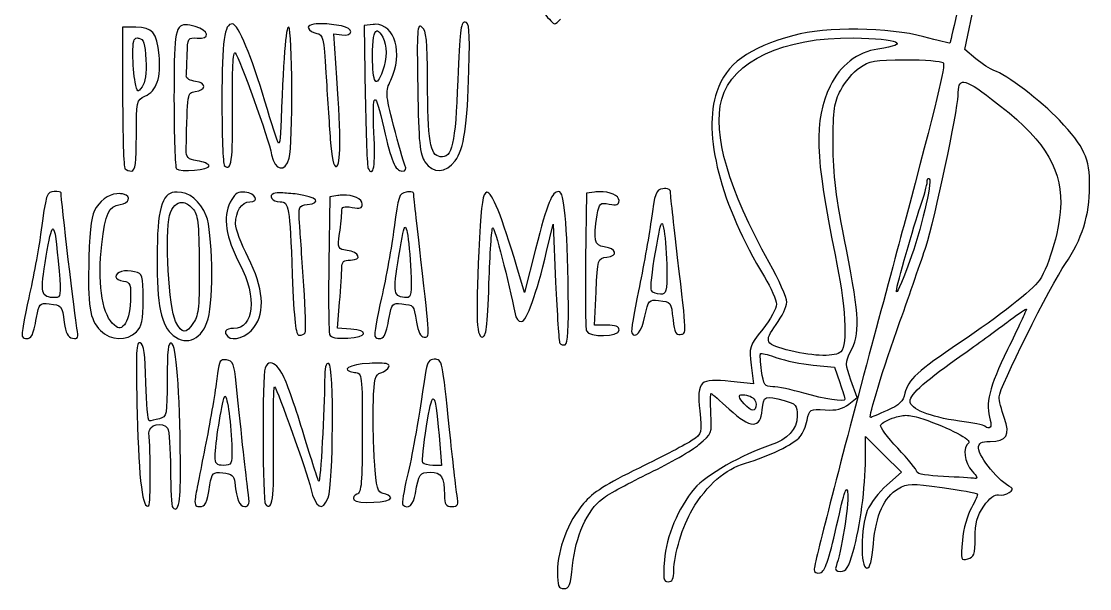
# Model space of a CAD drawing. Extents: x -354 to -51, y 1 to 137.
# Drawn here: x -221.5 to -139, y 1.4 to 45.2 of the extents above; entities that cross this region are included whole.
import ezdxf

# ---------------------------------------------------------------- set-up
doc = ezdxf.new("R2010")
doc.units = 0
doc.layers.add('Layer_1', color=7, linetype='CONTINUOUS')

msp = doc.modelspace()

# ---------------------------------------------------------------- linework, layer by layer
at = {"layer": 'Layer_1', "color": 7}
for points in [[(-147.740576, 42.335784), (-148.599923, 43.057878), (-147.816646, 46.894336)], [(-213.689077, 44.77767), (-213.689077, 39.397809)], [(-212.662714, 44.77767), (-213.689077, 44.77767), (-213.689077, 44.77767)], [(-208.825702, 44.974452), (-208.825702, 44.974452)], [(-205.198156, 45.042253), (-205.198156, 45.042253)], [(-198.244023, 45.044457), (-198.244023, 45.044457)], [(-194.324331, 44.992091), (-195.035952, 44.909961), (-194.938938, 39.486003)], [(-194.174401, 45.002014), (-194.174401, 45.002014)], [(-187.230743, 45.174545), (-187.230743, 45.174545)], [(-212.564046, 43.948642), (-212.564046, 43.948642)], [(-197.130018, 40.878372), (-197.356566, 44.255118), (-196.75464, 44.185664)], [(-194.049825, 44.49269), (-194.049825, 44.49269)], [(-157.230298, 43.9525), (-157.230298, 43.9525)], [(-148.667721, 40.539375), (-148.667721, 40.539375)], [(-151.412773, 33.09356), (-151.412773, 33.09356)], [(-171.715134, 32.303668), (-171.715134, 32.303668)], [(-218.975229, 32.07767), (-218.975229, 32.07767)], [(-213.901844, 31.916716), (-213.901844, 31.916716)], [(-209.482752, 32.039635), (-209.482752, 32.039635)], [(-204.428107, 32.041289), (-204.428107, 32.041289)], [(-201.443827, 31.970733), (-201.443827, 31.970733)], [(-197.059463, 31.768989), (-197.681785, 31.680795), (-197.753441, 26.529136)], [(-196.701723, 31.798755), (-196.701723, 31.798755)], [(-191.55723, 32.049558), (-191.55723, 32.049558)], [(-179.979506, 32.07767), (-179.979506, 32.07767)], [(-177.215713, 32.033573), (-177.838035, 31.945378), (-177.909691, 26.793719)], [(-176.857973, 32.063339), (-176.857973, 32.063339)], [(-209.085327, 31.239269), (-209.085327, 31.239269)], [(-219.092089, 29.184892), (-219.092089, 29.184892)], [(-191.841659, 29.316631), (-191.841659, 29.316631)], [(-180.922634, 27.447461), (-180.425437, 29.564128), (-180.227551, 25.066211)], [(-172.016649, 29.617595), (-172.016649, 29.617595)], [(-181.780877, 27.636528), (-182.645183, 24.285689), (-183.226716, 26.263452)], [(-176.27589, 21.75892), (-177.227286, 21.75892), (-177.106021, 24.338606)], [(-196.065069, 21.446381), (-197.09474, 21.530715), (-196.924964, 23.53659)], [(-143.869943, 22.987027), (-143.869943, 22.987577), (-143.869943, 22.987577)], [(-212.392618, 20.390252), (-212.392618, 20.390252)], [(-205.838668, 19.077809), (-205.838668, 19.077809)], [(-189.604825, 19.113086), (-189.604825, 19.113086)], [(-164.343732, 19.566186), (-164.343732, 19.566186)], [(-202.256319, 18.834722), (-202.256319, 18.834722)], [(-193.854697, 18.816533), (-193.854697, 18.816533)], [(-165.118189, 18.650064), (-164.938493, 17.211394), (-166.693562, 17.399357)], [(-160.321515, 18.664949), (-158.679995, 18.509506), (-158.270993, 17.308958)], [(-157.571502, 15.642634), (-156.935952, 16.159673), (-157.407791, 17.499128)], [(-205.780239, 16.250625), (-205.780239, 16.250625)], [(-189.680895, 16.049432), (-189.680895, 16.049432)], [(-165.796736, 16.373547), (-165.796736, 16.373547)], [(-153.031692, 14.778881), (-153.031692, 14.778881)], [(-189.238819, 13.22612), (-189.055265, 10.910995), (-189.714519, 10.910995)], [(-156.282209, 11.436859), (-156.274493, 13.153335), (-154.88598, 11.765394), (-153.497469, 10.376861), (-154.620296, 9.386882)]]:
    msp.add_lwpolyline(points, dxfattribs=at)
for points in [[(-146.410494, 58.766409), (-146.505134, 58.174479), (-149.706265, 43.590259), (-149.750859, 43.547909)], [(-182.881103, 47.942747), (-181.583917, 46.347435), (-180.438656, 45.042253), (-180.336692, 45.042253)], [(-210.868508, 42.613048), (-211.044068, 44.380171), (-211.373514, 44.77767), (-212.662714, 44.77767)], [(-208.825702, 44.974452), (-209.685063, 44.981762), (-209.720327, 43.972292), (-209.720327, 39.232994)], [(-208.08928, 44.840507), (-208.385074, 44.917155), (-208.62739, 44.972767), (-208.825702, 44.974452)], [(-207.934388, 43.927695), (-206.87269, 43.816565), (-206.998429, 44.557841), (-208.08928, 44.840507)], [(-205.198156, 45.042253), (-205.843793, 45.042253), (-206.01616, 43.802239), (-206.01616, 39.150314)], [(-202.69233, 39.052197), (-203.690838, 42.445518), (-204.777032, 45.042253), (-205.198156, 45.042253)], [(-200.856785, 44.77767), (-201.085786, 44.89217), (-201.279625, 42.368883), (-201.48572, 36.597634)], [(-200.8193, 34.646332), (-200.526368, 35.813462), (-200.55899, 44.628769), (-200.856785, 44.77767)], [(-198.244023, 45.044457), (-198.948949, 45.058004), (-199.412084, 44.940933), (-199.336533, 44.711523)], [(-199.336533, 44.711523), (-199.276626, 44.529619), (-198.985742, 44.344716), (-198.689956, 44.300869)], [(-196.778341, 44.874684), (-197.311027, 44.98122), (-197.821067, 45.036321), (-198.244023, 45.044457)], [(-196.75464, 44.185664), (-195.817476, 44.077643), (-195.838414, 44.686701), (-196.778341, 44.874684)], [(-194.174401, 45.002014), (-194.223473, 45.001167), (-194.273511, 44.997961), (-194.324331, 44.992091)], [(-192.965586, 40.690959), (-191.983405, 42.750614), (-192.653113, 45.032158), (-194.174401, 45.002014)], [(-190.55457, 44.791451), (-190.927347, 45.100826), (-190.959827, 44.641108), (-190.885298, 40.114388)], [(-190.125725, 40.710252), (-190.138171, 43.763341), (-190.216928, 44.511232), (-190.55457, 44.791451)], [(-187.230743, 45.174545), (-187.561488, 45.174545), (-187.654977, 44.425084), (-187.792431, 40.676628)], [(-186.927575, 41.470378), (-186.847488, 44.628335), (-186.892393, 45.174545), (-187.230743, 45.174545)], [(-180.336692, 45.042253), (-180.234725, 45.042253), (-180.017934, 45.20347), (-179.85438, 45.400543)], [(-151.776577, 44.046206), (-154.43688, 44.766243), (-159.382768, 44.817697), (-161.805386, 44.150386)], [(-212.895327, 42.713369), (-212.895327, 43.679467), (-212.83952, 43.94676), (-212.564046, 43.948642)], [(-212.564046, 43.948642), (-212.524693, 43.94891), (-212.481115, 43.943624), (-212.432305, 43.934311)], [(-212.432305, 43.934311), (-212.063536, 43.86406), (-211.953498, 43.523567), (-211.892114, 42.26082)], [(-208.70168, 42.670923), (-208.663328, 43.959008), (-208.637513, 44.001291), (-207.934388, 43.927695)], [(-198.689956, 44.300869), (-198.198382, 44.227991), (-198.136916, 43.966526), (-197.977785, 41.258158)], [(-194.374493, 42.528711), (-194.374493, 43.799843), (-194.266995, 44.452505), (-194.049825, 44.49269)], [(-194.049825, 44.49269), (-194.03535, 44.495371), (-194.020635, 44.495456), (-194.005177, 44.49269)], [(-194.005177, 44.49269), (-193.892774, 44.472596), (-193.754098, 44.308439), (-193.589563, 44.001008)], [(-193.589563, 44.001008), (-193.236091, 43.34051), (-193.242393, 42.42215), (-193.606649, 41.377222)], [(-161.805386, 44.150386), (-165.358352, 43.171718), (-167.040196, 41.944413), (-167.771741, 39.797438)], [(-167.388647, 39.215355), (-166.59558, 42.160567), (-162.58509, 44.030585), (-157.230298, 43.9525)], [(-157.230298, 43.9525), (-153.678856, 43.900712), (-152.697601, 43.45832), (-155.319236, 43.090952)], [(-149.750859, 43.547909), (-149.773352, 43.526545), (-150.68517, 43.75081), (-151.776577, 44.046206)], [(-205.202014, 38.572089), (-205.235344, 41.465417), (-205.162528, 42.963946), (-204.997513, 42.793295)], [(-155.319236, 43.090952), (-156.906392, 42.868544), (-158.241478, 41.832545), (-159.010725, 40.226836)], [(-212.721692, 40.537721), (-212.816968, 41.014104), (-212.895327, 41.993288), (-212.895327, 42.713369)], [(-211.892114, 42.26082), (-211.841444, 41.218475), (-211.940315, 40.503208), (-212.181502, 40.173369)], [(-211.96377, 39.440252), (-211.067723, 39.84852), (-210.699714, 40.914048), (-210.868508, 42.613048)], [(-208.767827, 41.007356), (-208.753264, 41.189259), (-208.723524, 41.937812), (-208.70168, 42.670923)], [(-204.997513, 42.793295), (-204.654833, 42.438908), (-202.40737, 36.174142), (-202.173637, 34.921939)], [(-193.606649, 41.377222), (-194.087332, 39.99833), (-194.374493, 40.429198), (-194.374493, 42.528711)], [(-156.743025, 41.646214), (-155.972197, 42.196008), (-155.58231, 42.264128), (-153.187688, 42.264128)], [(-153.187688, 42.264128), (-151.708225, 42.264128), (-150.398807, 42.165729), (-150.278372, 42.045296)], [(-146.352618, 41.443369), (-146.64366, 41.537141), (-147.268108, 41.938706), (-147.740576, 42.335784)], [(-187.987009, 34.45892), (-187.307341, 35.382678), (-187.036538, 37.173847), (-186.927575, 41.470378)], [(-158.196029, 39.926425), (-157.87322, 40.532627), (-157.219261, 41.30654), (-156.743025, 41.646214)], [(-150.278372, 42.045296), (-150.074675, 41.841596), (-150.749728, 39.046964), (-153.325491, 29.431836)], [(-141.292461, 37.584311), (-142.686289, 39.060762), (-145.413846, 41.140898), (-146.352618, 41.443369)], [(-212.181502, 40.173369), (-212.526008, 39.702225), (-212.559019, 39.724351), (-212.721692, 40.537721)], [(-208.050694, 40.591188), (-208.459505, 40.638068), (-208.782389, 40.825455), (-208.767827, 41.007356)], [(-208.087076, 39.797991), (-207.220335, 39.925528), (-207.194319, 40.492986), (-208.050694, 40.591188)], [(-197.977785, 41.258158), (-197.882039, 39.628523), (-197.729797, 37.308503), (-197.639342, 36.102644)], [(-197.181281, 34.009678), (-196.830761, 34.127997), (-196.815301, 36.185891), (-197.130018, 40.878372)], [(-192.746754, 37.176409), (-193.381692, 39.656666), (-193.390799, 39.799281), (-192.965586, 40.690959)], [(-189.145664, 34.771458), (-189.932158, 34.883836), (-190.106252, 35.938667), (-190.125725, 40.710252)], [(-187.792431, 40.676628), (-187.974794, 35.703365), (-188.218691, 34.639009), (-189.145664, 34.771458)], [(-149.128536, 39.486003), (-149.121932, 40.217901), (-149.033651, 40.575454), (-148.667721, 40.539375)], [(-148.667721, 40.539375), (-148.301792, 40.503296), (-147.657995, 40.073618), (-146.539481, 39.23079)], [(-208.777747, 35.318814), (-208.675899, 39.800023), (-208.689493, 39.709348), (-208.087076, 39.797991)], [(-194.265352, 36.641731), (-194.422607, 39.912746), (-194.179794, 40.018105), (-193.503573, 36.972461)], [(-190.885298, 40.114388), (-190.814314, 35.802975), (-190.734975, 34.991848), (-190.323061, 34.36411)], [(-167.771741, 39.797438), (-168.884891, 36.530524), (-167.477285, 31.055958), (-164.090175, 25.480175)], [(-159.010725, 40.226836), (-160.276128, 37.585468), (-160.194204, 34.799435), (-158.626528, 27.182878)], [(-158.777562, 35.781836), (-158.782106, 38.42288), (-158.705479, 38.969723), (-158.196029, 39.926425)], [(-213.689077, 39.397809), (-213.689077, 36.438884), (-213.609702, 33.938573), (-213.512688, 33.841559)], [(-212.630743, 36.400851), (-212.630743, 39.067942), (-212.613838, 39.144068), (-211.96377, 39.440252)], [(-209.720327, 39.232994), (-209.720327, 36.364648), (-209.63498, 33.933154), (-209.531258, 33.829432)], [(-206.01616, 39.150314), (-206.01616, 36.472863), (-205.934302, 34.200675), (-205.834257, 34.10063)], [(-201.649982, 35.825381), (-201.722442, 35.897847), (-202.191403, 37.349849), (-202.69233, 39.052197)], [(-194.938938, 39.486003), (-194.885815, 36.502827), (-194.789673, 33.972747), (-194.725064, 33.863606)], [(-163.719758, 26.587014), (-166.873332, 32.263437), (-168.112347, 36.527739), (-167.388647, 39.215355)], [(-151.603493, 27.844336), (-150.929487, 29.914967), (-149.138894, 38.337796), (-149.128536, 39.486003)], [(-146.539481, 39.23079), (-142.622693, 36.279403), (-141.193243, 34.126329), (-141.193243, 31.17974)], [(-205.834257, 34.10063), (-205.280144, 33.546518), (-205.154375, 34.436263), (-205.202014, 38.572089)], [(-191.878591, 34.128189), (-191.992208, 34.382852), (-192.382752, 35.754509), (-192.746754, 37.176409)], [(-138.958063, 32.474545), (-138.958052, 34.676618), (-139.343449, 35.519762), (-141.292461, 37.584311)], [(-212.983521, 33.66517), (-212.712286, 33.66517), (-212.630743, 34.297528), (-212.630743, 36.400851)], [(-201.48572, 36.597634), (-201.503472, 36.10044), (-201.577521, 35.752923), (-201.649982, 35.825381)], [(-194.725064, 33.863606), (-194.287354, 33.124167), (-194.139295, 34.019635), (-194.265352, 36.641731)], [(-193.503573, 36.972461), (-192.942746, 34.446558), (-192.611925, 33.66517), (-192.103485, 33.66517)], [(-197.639342, 36.102644), (-197.532213, 34.674526), (-197.372498, 33.945129), (-197.181281, 34.009678)], [(-157.760568, 27.606762), (-158.572513, 31.723811), (-158.773357, 33.340964), (-158.777562, 35.781836)], [(-207.923915, 34.45892), (-208.670322, 34.572379), (-208.791943, 34.694795), (-208.777747, 35.318814)], [(-202.173637, 34.921939), (-201.944574, 33.694764), (-201.101198, 33.523156), (-200.8193, 34.646332)], [(-209.531258, 33.829432), (-209.247018, 33.545191), (-206.933741, 33.757592), (-206.997873, 34.062045)], [(-206.997873, 34.062045), (-207.028525, 34.207564), (-207.445246, 34.38616), (-207.923915, 34.45892)], [(-192.103485, 33.66517), (-191.790007, 33.66517), (-191.728592, 33.791989), (-191.878591, 34.128189)], [(-190.323061, 34.36411), (-189.726161, 33.454463), (-188.695276, 33.496285), (-187.987009, 34.45892)], [(-213.512688, 33.841559), (-213.415674, 33.744545), (-213.177549, 33.66517), (-212.983521, 33.66517)], [(-151.349936, 33.06214), (-151.10318, 32.815385), (-152.008388, 29.031767), (-152.881762, 26.660327)], [(-151.511993, 32.824015), (-151.511993, 32.988968), (-151.470879, 33.090743), (-151.412773, 33.09356)], [(-151.412773, 33.09356), (-151.393412, 33.094406), (-151.372214, 33.084416), (-151.349936, 33.06214)], [(-171.942785, 32.294298), (-172.471176, 32.218259), (-172.562766, 31.970276), (-172.852292, 29.828711)], [(-171.715134, 32.303668), (-171.785362, 32.30855), (-171.862002, 32.305925), (-171.942785, 32.294298)], [(-171.355743, 32.083732), (-171.355743, 32.20555), (-171.504452, 32.288995), (-171.715134, 32.303668)], [(-152.057145, 30.861687), (-151.757284, 31.72102), (-151.511993, 32.604071), (-151.511993, 32.824015)], [(-140.827235, 26.5126), (-139.555477, 28.361404), (-138.958072, 30.266585), (-138.958063, 32.474545)], [(-218.975229, 32.07767), (-219.559127, 32.07767), (-219.603918, 31.93786), (-220.029704, 28.770378)], [(-218.451577, 31.988372), (-218.451577, 32.03747), (-218.686961, 32.07767), (-218.975229, 32.07767)], [(-217.225121, 21.51473), (-217.356913, 22.173679), (-218.451577, 31.521667), (-218.451577, 31.988372)], [(-213.901844, 31.916716), (-214.56203, 31.956653), (-215.259322, 31.556061), (-215.724161, 30.846806)], [(-213.621826, 31.872065), (-213.713839, 31.896139), (-213.807534, 31.911009), (-213.901844, 31.916716)], [(-213.888616, 31.069496), (-213.17204, 31.175335), (-212.995008, 31.708148), (-213.621826, 31.872065)], [(-209.669064, 32.027508), (-210.689509, 31.909685), (-211.009888, 30.716439), (-211.027809, 26.969007)], [(-209.482752, 32.039635), (-209.544717, 32.038788), (-209.606602, 32.034733), (-209.669064, 32.027508)], [(-207.228832, 30.20464), (-207.690065, 31.357374), (-208.553259, 32.052323), (-209.482752, 32.039635)], [(-204.428107, 32.041289), (-204.846671, 32.04603), (-205.060629, 31.851644), (-205.369033, 31.255257)], [(-204.235183, 32.027508), (-204.304189, 32.03572), (-204.368313, 32.040611), (-204.428107, 32.041289)], [(-203.868074, 31.28392), (-203.084766, 31.28392), (-203.403017, 31.928592), (-204.235183, 32.027508)], [(-201.997798, 31.937659), (-202.479743, 31.770211), (-202.124733, 31.28392), (-201.520448, 31.28392)], [(-201.748099, 31.969632), (-201.863534, 31.964778), (-201.950018, 31.954251), (-201.997798, 31.937659)], [(-201.443827, 31.970733), (-201.558737, 31.973375), (-201.661522, 31.973265), (-201.748099, 31.969632)], [(-200.195327, 31.869311), (-200.64553, 31.927705), (-201.099101, 31.962811), (-201.443827, 31.970733)], [(-199.42197, 31.072253), (-198.234605, 31.210344), (-198.683967, 31.673276), (-200.195327, 31.869311)], [(-196.701723, 31.798755), (-196.819252, 31.795425), (-196.93912, 31.786027), (-197.059463, 31.768989)], [(-195.168243, 31.113593), (-195.168243, 31.524732), (-195.879026, 31.822036), (-196.701723, 31.798755)], [(-191.784331, 32.029715), (-192.316168, 31.952857), (-192.400414, 31.704699), (-192.708719, 29.299545)], [(-191.55723, 32.049558), (-191.627165, 32.048147), (-191.703887, 32.041342), (-191.784331, 32.029715)], [(-191.199493, 31.945928), (-191.199493, 32.015431), (-191.347434, 32.054197), (-191.55723, 32.049558)], [(-190.635599, 26.833958), (-190.945482, 29.552664), (-191.199493, 31.853241), (-191.199493, 31.945928)], [(-185.552842, 32.024753), (-185.842529, 31.963522), (-185.970841, 31.156869), (-186.111224, 28.505795)], [(-183.226716, 26.263452), (-184.366304, 30.138871), (-185.160869, 32.107602), (-185.552842, 32.024753)], [(-179.979506, 32.07767), (-180.518209, 32.07767), (-180.8397, 31.28515), (-181.780877, 27.636528)], [(-179.245285, 24.157809), (-179.330689, 29.697831), (-179.551612, 32.07767), (-179.979506, 32.07767)], [(-176.857973, 32.063339), (-176.975502, 32.060008), (-177.09537, 32.05061), (-177.215713, 32.033573)], [(-175.324493, 31.378176), (-175.324493, 31.789315), (-176.035276, 32.086619), (-176.857973, 32.063339)], [(-176.08572, 31.105327), (-175.499911, 30.988165), (-175.324493, 31.051199), (-175.324493, 31.378176)], [(-170.795707, 26.971762), (-171.10353, 29.620733), (-171.355743, 31.921305), (-171.355743, 32.083732)], [(-215.724161, 30.846806), (-216.100203, 30.273042), (-216.222817, 29.447297), (-216.296875, 26.98885)], [(-215.305239, 27.98159), (-215.004983, 30.436246), (-214.774441, 30.938655), (-213.888616, 31.069496)], [(-210.066489, 30.225586), (-209.884131, 30.914389), (-209.512913, 31.265694), (-209.085327, 31.239269)], [(-209.085327, 31.239269), (-208.828773, 31.223411), (-208.551924, 31.071412), (-208.283308, 30.774596)], [(-208.283308, 30.774596), (-207.868356, 30.316081), (-207.796779, 29.71762), (-207.768472, 26.455273)], [(-205.369033, 31.255257), (-205.965936, 30.100977), (-205.727201, 28.546985), (-204.631507, 26.453619)], [(-204.957827, 29.574601), (-204.957827, 30.558363), (-204.495335, 31.28392), (-203.868074, 31.28392)], [(-201.520448, 31.28392), (-200.834955, 31.28392), (-200.784406, 30.982374), (-200.577868, 25.661523)], [(-200.011219, 29.617045), (-200.099749, 30.92703), (-200.071434, 30.996719), (-199.42197, 31.072253)], [(-196.755743, 30.520486), (-196.755743, 30.918956), (-196.613292, 30.977618), (-195.961993, 30.847356)], [(-195.961993, 30.847356), (-195.343653, 30.723689), (-195.168243, 30.782583), (-195.168243, 31.113593)], [(-177.008454, 30.278503), (-176.857522, 31.191438), (-176.795557, 31.247293), (-176.08572, 31.105327)], [(-153.887729, 24.4268), (-153.870513, 24.784492), (-152.514884, 29.549927), (-152.057145, 30.861687)], [(-141.193243, 31.17974), (-141.193243, 29.448231), (-142.047951, 26.352781), (-142.837518, 25.225512)], [(-209.597955, 22.043346), (-210.105879, 23.025564), (-210.43795, 28.82249), (-210.066489, 30.225586)], [(-207.080005, 22.250605), (-206.644534, 23.8184), (-206.74126, 28.986078), (-207.228832, 30.20464)], [(-196.921106, 28.827703), (-196.830132, 29.491433), (-196.755743, 30.253394), (-196.755743, 30.520486)], [(-176.469367, 27.795828), (-177.238973, 27.886938), (-177.332445, 28.318848), (-177.008454, 30.278503)], [(-172.852292, 29.828711), (-173.029355, 28.519023), (-173.465896, 26.078243), (-173.822431, 24.404753)], [(-219.598655, 27.072083), (-219.375397, 28.412368), (-219.2221, 29.134894), (-219.092089, 29.184892)], [(-219.092089, 29.184892), (-218.924928, 29.249177), (-218.795941, 28.201672), (-218.603158, 25.926106)], [(-203.983827, 26.977827), (-204.519437, 28.02922), (-204.957827, 29.1976), (-204.957827, 29.574601)], [(-199.685453, 24.801628), (-199.813559, 26.693398), (-199.960078, 28.860314), (-200.011219, 29.617045)], [(-192.708719, 29.299545), (-192.895257, 27.844336), (-193.333584, 25.403555), (-193.682716, 23.875586)], [(-192.346572, 27.072083), (-192.072455, 28.71769), (-191.94616, 29.345987), (-191.841659, 29.316631)], [(-191.841659, 29.316631), (-191.794158, 29.303284), (-191.751142, 29.153944), (-191.700548, 28.90267)], [(-191.700548, 28.90267), (-191.597997, 28.393346), (-191.47085, 27.053894), (-191.417773, 25.926106)], [(-185.37866, 24.978017), (-185.3059, 27.258034), (-185.174422, 29.195292), (-185.086515, 29.283007)], [(-185.086515, 29.283007), (-184.956385, 29.412854), (-183.831868, 25.058318), (-183.36562, 22.618814)], [(-172.513845, 27.396199), (-172.233855, 28.974126), (-172.112576, 29.606885), (-172.016649, 29.617595)], [(-172.016649, 29.617595), (-171.959092, 29.62403), (-171.910584, 29.40647), (-171.843017, 29.034961)], [(-171.843017, 29.034961), (-171.737155, 28.452878), (-171.64359, 27.113426), (-171.635208, 26.058398)], [(-153.325491, 29.431836), (-153.890749, 27.321785), (-155.087574, 22.856939), (-155.984552, 19.509961)], [(-220.029704, 28.770378), (-220.186196, 27.606211), (-220.596818, 25.403555), (-220.941965, 23.875586)], [(-196.346188, 27.534002), (-197.06448, 27.618333), (-197.081594, 27.656825), (-196.921106, 28.827703)], [(-186.111224, 28.505795), (-186.416831, 22.734477), (-186.36648, 20.832878), (-185.907827, 20.832878)], [(-214.487235, 21.910504), (-215.307819, 22.730916), (-215.642935, 25.220804), (-215.305239, 27.98159)], [(-196.072235, 26.786003), (-195.148403, 26.786003), (-195.380861, 27.42067), (-196.346188, 27.534002)], [(-182.881654, 22.023503), (-182.467236, 22.023503), (-181.693953, 24.163761), (-180.922634, 27.447461)], [(-176.270928, 27.003182), (-175.373332, 27.110403), (-175.516752, 27.683055), (-176.469367, 27.795828)], [(-172.819771, 24.419635), (-172.914781, 24.573361), (-172.77706, 25.912819), (-172.513845, 27.396199)], [(-157.481654, 19.60973), (-156.671837, 21.175747), (-156.710617, 22.28286), (-157.760568, 27.606762)], [(-153.616533, 22.023503), (-152.864668, 24.133555), (-151.958754, 26.75293), (-151.603493, 27.844336)], [(-218.903573, 23.879444), (-220.024398, 23.88904), (-220.083544, 24.161161), (-219.598655, 27.072083)], [(-216.296875, 26.98885), (-216.409713, 23.243132), (-216.240013, 22.168938), (-215.403354, 21.332279)], [(-211.027809, 26.969007), (-211.045363, 23.294957), (-210.711598, 21.688237), (-209.777652, 20.953593)], [(-207.768472, 26.455273), (-207.74056, 23.23974), (-207.806722, 22.559782), (-208.205036, 21.94909)], [(-204.631507, 26.453619), (-203.292521, 23.895446), (-203.530062, 21.494336), (-205.122089, 21.494336)], [(-203.537896, 21.567096), (-202.648402, 22.763685), (-202.805132, 24.664073), (-203.983827, 26.977827)], [(-197.753441, 26.529136), (-197.793077, 23.695769), (-197.764589, 21.218371), (-197.690051, 21.024149)], [(-196.755743, 26.164231), (-196.755743, 26.656164), (-196.613213, 26.786003), (-196.072235, 26.786003)], [(-191.723145, 23.879444), (-192.764577, 23.889943), (-192.825164, 24.198957), (-192.346572, 27.072083)], [(-190.398025, 20.832878), (-189.933831, 20.832878), (-189.924292, 20.59341), (-190.635599, 26.833958)], [(-177.909691, 26.793719), (-177.949327, 23.960352), (-177.923266, 21.489807), (-177.851813, 21.303616)], [(-177.106021, 24.338606), (-176.98501, 26.908092), (-176.98164, 26.918284), (-176.270928, 27.003182)], [(-170.59231, 21.026906), (-170.092161, 21.128647), (-170.081417, 20.824973), (-170.795707, 26.971762)], [(-162.35991, 23.529974), (-162.35991, 23.86476), (-162.971742, 25.240599), (-163.719758, 26.587014)], [(-158.626528, 27.182878), (-157.823919, 23.283414), (-157.641823, 20.23284), (-158.179493, 19.69517)], [(-152.881762, 26.660327), (-153.560402, 24.817633), (-153.905791, 24.051019), (-153.887729, 24.4268)], [(-145.955743, 16.208182), (-145.955743, 16.841559), (-141.967418, 24.855042), (-140.827235, 26.5126)], [(-218.603158, 25.926106), (-218.445565, 24.065926), (-218.473522, 23.875776), (-218.903573, 23.879444)], [(-212.762482, 25.883112), (-213.502723, 26.068902), (-214.218243, 25.875492), (-214.218243, 25.489545)], [(-212.101577, 23.738333), (-212.101577, 25.628491), (-212.131391, 25.724721), (-212.762482, 25.883112)], [(-200.577868, 25.661523), (-200.437338, 22.041165), (-200.31561, 20.96517), (-200.046497, 20.96517)], [(-196.924964, 23.53659), (-196.831701, 24.639949), (-196.755743, 25.822384), (-196.755743, 26.164231)], [(-191.417773, 25.926106), (-191.337698, 24.224526), (-191.389542, 23.876086), (-191.723145, 23.879444)], [(-171.635208, 26.058398), (-171.621464, 24.330763), (-171.670983, 24.14017), (-172.133508, 24.14017)], [(-214.218243, 25.489545), (-214.218243, 25.349577), (-213.95035, 25.197047), (-213.62293, 25.150548)], [(-213.62293, 25.150548), (-213.079573, 25.073377), (-213.032975, 24.940386), (-213.089905, 23.624231)], [(-199.574658, 21.163606), (-199.507331, 21.272747), (-199.557327, 22.909856), (-199.685453, 24.801628)], [(-185.907827, 20.832878), (-185.577565, 20.832878), (-185.488747, 21.528327), (-185.37866, 24.978017)], [(-180.227551, 25.066211), (-180.118608, 22.592356), (-179.972132, 20.472351), (-179.901785, 20.355525)], [(-164.090175, 25.480175), (-163.575114, 24.632289), (-163.15366, 23.682789), (-163.15366, 23.370121)], [(-142.837518, 25.225512), (-143.393818, 24.431285), (-145.905107, 22.460468), (-149.00231, 20.387495)], [(-179.480103, 20.241425), (-179.279533, 20.308281), (-179.20506, 21.548173), (-179.245285, 24.157809)], [(-173.822431, 24.404753), (-174.178968, 22.731263), (-174.414138, 21.266101), (-174.344432, 21.149275)], [(-172.133508, 24.14017), (-172.415959, 24.14017), (-172.724761, 24.265905), (-172.819771, 24.419635)], [(-220.941965, 23.875586), (-221.287114, 22.347618), (-221.515858, 21.008164), (-221.450188, 20.899023)], [(-220.343346, 22.349823), (-220.157777, 23.405918), (-220.095389, 23.472855), (-219.366592, 23.392171)], [(-219.366592, 23.392171), (-218.379063, 23.282841), (-218.382319, 23.286998), (-218.204079, 21.955702)], [(-213.089905, 23.624231), (-213.127251, 22.760747), (-213.313487, 22.02096), (-213.554028, 21.780417)], [(-212.630743, 21.229753), (-212.19589, 21.664607), (-212.101577, 22.111777), (-212.101577, 23.738333)], [(-193.682716, 23.875586), (-194.031847, 22.347618), (-194.263775, 21.008164), (-194.198105, 20.899023)], [(-193.091263, 22.349823), (-192.905693, 23.405921), (-192.843305, 23.472855), (-192.114509, 23.392171)], [(-192.114509, 23.392171), (-191.147807, 23.285149), (-191.222449, 23.377778), (-190.986173, 21.993737)], [(-173.324684, 22.441875), (-173.059268, 23.675996), (-173.004497, 23.738364), (-172.26635, 23.651242)], [(-172.26635, 23.651242), (-171.276905, 23.534462), (-171.317807, 23.590105), (-171.156201, 22.156345)], [(-163.15366, 23.370121), (-163.15366, 23.057455), (-163.636057, 22.191327), (-164.225772, 21.445278)], [(-163.188938, 21.793647), (-162.732788, 22.413912), (-162.35991, 23.195185), (-162.35991, 23.529974)], [(-220.702739, 20.960759), (-220.614184, 21.104043), (-220.452417, 21.729123), (-220.343346, 22.349823)], [(-193.450656, 20.960759), (-193.3621, 21.104043), (-193.200333, 21.729126), (-193.091263, 22.349823)], [(-183.36562, 22.618814), (-183.303043, 22.291394), (-183.0853, 22.023503), (-182.881654, 22.023503)], [(-174.344432, 21.149275), (-174.045824, 20.648838), (-173.584517, 21.233701), (-173.324684, 22.441875)], [(-145.36043, 21.959563), (-144.62828, 22.514296), (-144.012423, 22.936907), (-143.869943, 22.987027)], [(-143.839077, 22.984823), (-143.839077, 22.914848), (-144.496796, 21.508941), (-145.300898, 19.860535)], [(-143.869943, 22.987577), (-143.849595, 22.994746), (-143.839077, 22.993628), (-143.839077, 22.984823)], [(-218.204079, 21.955702), (-218.094918, 21.140351), (-217.919427, 20.813464), (-217.553094, 20.74303)], [(-217.553094, 20.74303), (-217.116883, 20.659153), (-217.074174, 20.759991), (-217.225121, 21.51473)], [(-213.554028, 21.780417), (-213.91324, 21.421204), (-214.011868, 21.435138), (-214.487235, 21.910504)], [(-209.777652, 20.953593), (-208.69098, 20.098818), (-207.521514, 20.661089), (-207.080005, 22.250605)], [(-208.205036, 21.94909), (-208.808201, 21.024312), (-209.080396, 21.042502), (-209.597955, 22.043346)], [(-205.122089, 21.494336), (-205.743912, 21.494336), (-205.928883, 21.23067), (-205.563061, 20.864848)], [(-205.563061, 20.864848), (-205.173097, 20.474888), (-204.064001, 20.859345), (-203.537896, 21.567096)], [(-190.986173, 21.993737), (-190.857082, 21.237557), (-190.651745, 20.832878), (-190.398025, 20.832878)], [(-175.324493, 21.362045), (-175.324493, 21.641259), (-175.606385, 21.75892), (-176.27589, 21.75892)], [(-171.156201, 22.156345), (-171.050478, 21.21834), (-170.921793, 20.959878), (-170.59231, 21.026906)], [(-162.048472, 19.763521), (-164.053331, 20.248712), (-164.170936, 20.458338), (-163.188938, 21.793647)], [(-155.894154, 14.615161), (-156.072002, 14.615161), (-154.912935, 18.385235), (-153.616533, 22.023503)], [(-148.733868, 19.511062), (-147.715221, 20.223817), (-146.197176, 21.325585), (-145.36043, 21.959563)], [(-221.450188, 20.899023), (-221.282302, 20.620012), (-220.8936, 20.651937), (-220.702739, 20.960759)], [(-215.403354, 21.332279), (-214.619041, 20.547966), (-213.359012, 20.501484), (-212.630743, 21.229753)], [(-200.046497, 20.96517), (-199.854493, 20.96517), (-199.641982, 21.054468), (-199.574658, 21.163606)], [(-197.690051, 21.024149), (-197.596828, 20.781209), (-197.161376, 20.696294), (-196.294925, 20.751849)], [(-196.294925, 20.751849), (-194.779652, 20.849004), (-194.62117, 21.328088), (-196.065069, 21.446381)], [(-194.198105, 20.899023), (-194.030219, 20.620012), (-193.641517, 20.651937), (-193.450656, 20.960759)], [(-177.851813, 21.303616), (-177.656222, 20.793917), (-175.324493, 20.84783), (-175.324493, 21.362045)], [(-164.225772, 21.445278), (-165.264956, 20.130613), (-165.292388, 20.044304), (-165.118189, 18.650064)], [(-212.392618, 20.390252), (-212.651859, 20.361542), (-212.6765, 19.313063), (-212.5657, 14.848333)], [(-212.337495, 20.383086), (-212.356883, 20.389521), (-212.375335, 20.392171), (-212.392618, 20.390252)], [(-211.894318, 17.305651), (-211.951054, 19.546698), (-212.057923, 20.290269), (-212.337495, 20.383086)], [(-209.918763, 20.370959), (-210.169879, 20.453873), (-210.249493, 19.781643), (-210.249493, 17.578503)], [(-209.22313, 11.257168), (-209.274289, 16.764334), (-209.5403, 20.245997), (-209.918763, 20.370959)], [(-179.901785, 20.355525), (-179.831441, 20.238702), (-179.641534, 20.187614), (-179.480103, 20.241425)], [(-149.00231, 20.387495), (-152.233588, 18.224786), (-153.001441, 17.515271), (-153.228477, 16.481584)], [(-145.300898, 19.860535), (-146.72842, 16.934111), (-147.038706, 15.671073), (-146.638699, 14.416195)], [(-205.838668, 19.077809), (-206.201436, 19.080631), (-206.274283, 18.818463), (-206.408074, 17.607166)], [(-205.663933, 19.062374), (-205.728593, 19.071574), (-205.786843, 19.077414), (-205.838668, 19.077809)], [(-204.91373, 17.261003), (-205.067004, 18.758703), (-205.163781, 18.991138), (-205.663933, 19.062374)], [(-189.604825, 19.113086), (-189.97904, 19.113086), (-190.152884, 18.881503), (-190.249748, 18.253189)], [(-188.425226, 13.689134), (-188.990111, 19.125702), (-188.987642, 19.113086), (-189.604825, 19.113086)], [(-164.309007, 18.230039), (-164.402022, 18.908659), (-164.43671, 19.505178), (-164.386175, 19.555713)], [(-164.386175, 19.555713), (-164.379854, 19.562034), (-164.365291, 19.565762), (-164.343732, 19.566186)], [(-164.343732, 19.566186), (-164.192785, 19.569206), (-163.689318, 19.433443), (-163.128302, 19.234355)], [(-163.128302, 19.234355), (-162.487139, 19.006824), (-161.224296, 18.750431), (-160.321515, 18.664949)], [(-158.179493, 19.69517), (-158.580799, 19.293864), (-160.228012, 19.322961), (-162.048472, 19.763521)], [(-155.984552, 19.509961), (-158.366291, 10.622761), (-160.243243, 3.286056), (-160.243243, 2.863259)], [(-157.407791, 17.499128), (-157.83481, 18.710581), (-157.842021, 18.912858), (-157.481654, 19.60973)], [(-152.83491, 15.88517), (-152.83491, 16.403886), (-151.546464, 17.543076), (-148.733868, 19.511062)], [(-202.680203, 18.430131), (-202.902809, 17.850018), (-202.883491, 8.131134), (-202.659257, 7.90688)], [(-202.256319, 18.834722), (-202.429305, 18.831477), (-202.576896, 18.699349), (-202.680203, 18.430131)], [(-201.265784, 17.814424), (-201.609175, 18.487524), (-201.968013, 18.840147), (-202.256319, 18.834722)], [(-197.74793, 18.779048), (-197.985843, 18.860808), (-198.07866, 18.489488), (-198.07866, 17.456685)], [(-197.810769, 8.406272), (-197.401474, 9.482809), (-197.345994, 18.64092), (-197.74793, 18.779048)], [(-194.614823, 18.795586), (-196.198199, 18.717764), (-196.941003, 18.269383), (-195.763555, 18.102158)], [(-193.854697, 18.816533), (-194.059406, 18.817944), (-194.310474, 18.810544), (-194.614823, 18.795586)], [(-193.110556, 18.538169), (-193.04716, 18.728358), (-193.24057, 18.81202), (-193.854697, 18.816533)], [(-193.732325, 18.061919), (-193.452073, 18.138692), (-193.172292, 18.35296), (-193.110556, 18.538169)], [(-190.249748, 18.253189), (-190.993917, 13.426131), (-191.283567, 11.783795), (-191.698341, 10.042851)], [(-163.448007, 16.995316), (-164.070544, 16.996163), (-164.156785, 17.119457), (-164.309007, 18.230039)], [(-210.249493, 17.578503), (-210.249493, 14.793091), (-210.273341, 14.670195), (-210.844805, 14.517061)], [(-206.408074, 17.607166), (-206.501441, 16.761814), (-206.883897, 14.522564), (-207.257495, 12.6308)], [(-199.682695, 13.281774), (-200.263283, 15.205762), (-200.975589, 17.245599), (-201.265784, 17.814424)], [(-198.07866, 17.456685), (-198.07866, 15.317943), (-198.409326, 9.565952), (-198.525694, 9.68234)], [(-195.763555, 18.102158), (-195.172336, 18.018197), (-195.168243, 17.986297), (-195.168243, 13.434456)], [(-194.314408, 15.805795), (-194.251667, 17.636158), (-194.172956, 17.941209), (-193.732325, 18.061919)], [(-166.693562, 17.399357), (-169.094311, 17.656453), (-169.315316, 17.448035), (-169.088043, 15.141579)], [(-211.629735, 14.35388), (-211.734112, 14.351058), (-211.853173, 15.680398), (-211.894318, 17.305651)], [(-204.002569, 8.992787), (-204.164159, 10.152551), (-204.47633, 12.98705), (-204.91373, 17.261003)], [(-202.028117, 12.504562), (-202.056532, 15.041613), (-202.02013, 17.057346), (-201.947089, 16.984293)], [(-201.947089, 16.984293), (-201.696642, 16.733846), (-199.484734, 10.514839), (-199.151875, 9.125064)], [(-161.036993, 16.486546), (-161.982878, 16.765895), (-163.067602, 16.994752), (-163.448007, 16.995316)], [(-158.270993, 17.308958), (-158.045988, 16.648606), (-157.861993, 16.069811), (-157.861993, 16.022973)], [(-206.545327, 11.61655), (-206.545327, 12.479106), (-206.039314, 15.655955), (-205.814964, 16.20267)], [(-205.814964, 16.20267), (-205.803932, 16.229594), (-205.792443, 16.245339), (-205.780239, 16.250625)], [(-205.780239, 16.250625), (-205.596995, 16.329898), (-205.294453, 14.066352), (-205.251073, 12.167787)], [(-194.225113, 11.257168), (-194.314239, 12.594817), (-194.354315, 14.641634), (-194.314408, 15.805795)], [(-190.204547, 13.941582), (-189.986706, 15.345993), (-189.822588, 16.05658), (-189.680895, 16.049432)], [(-189.680895, 16.049432), (-189.520308, 16.041332), (-189.388462, 15.111638), (-189.238819, 13.22612)], [(-168.224841, 14.917235), (-168.27312, 15.770226), (-168.265435, 16.468066), (-168.207752, 16.467803)], [(-168.207752, 16.467803), (-168.150083, 16.467538), (-167.521859, 15.923428), (-166.811523, 15.258989)], [(-165.668302, 15.675157), (-166.094952, 16.146598), (-166.139484, 16.376403), (-165.796736, 16.373547)], [(-165.796736, 16.373547), (-165.682487, 16.3727), (-165.525323, 16.34603), (-165.324897, 16.293619)], [(-165.324897, 16.293619), (-164.983614, 16.204369), (-164.74116, 15.933958), (-164.74116, 15.642634)], [(-164.262153, 15.210481), (-164.173112, 16.286312), (-164.049227, 16.338342), (-162.558346, 15.924306)], [(-162.558346, 15.924306), (-161.659372, 15.674646), (-161.56616, 15.563679), (-161.56616, 14.745266)], [(-157.861993, 16.022973), (-157.861993, 15.793343), (-159.50042, 16.032738), (-161.036993, 16.486546)], [(-153.228477, 16.481584), (-153.36643, 15.853482), (-153.664502, 15.565073), (-154.608169, 15.147644)], [(-149.027665, 14.33514), (-151.369672, 14.667288), (-152.83491, 15.264002), (-152.83491, 15.88517)], [(-145.557215, 14.610759), (-145.776281, 15.231667), (-145.955743, 15.950668), (-145.955743, 16.208182)], [(-169.088043, 15.141579), (-168.91718, 13.407561), (-168.929403, 13.36074), (-169.67178, 12.852373)], [(-169.150882, 12.52), (-168.160054, 13.347306), (-168.139054, 13.401521), (-168.224841, 14.917235)], [(-166.811523, 15.258989), (-165.185894, 13.73841), (-164.385238, 13.723311), (-164.262153, 15.210481)], [(-164.74116, 15.642634), (-164.74116, 14.99873), (-165.066509, 15.010179), (-165.668302, 15.675157)], [(-160.788395, 14.418396), (-160.61322, 15.248764), (-160.568039, 15.273817), (-159.407047, 15.201111)], [(-159.407047, 15.201111), (-158.528904, 15.146117), (-158.03674, 15.264535), (-157.571502, 15.642634)], [(-154.608169, 15.147644), (-155.270358, 14.854728), (-155.849162, 14.615161), (-155.894154, 14.615161)], [(-212.5657, 14.848333), (-212.438691, 9.730431), (-212.133434, 7.351382), (-211.663359, 7.821452)], [(-211.653436, 13.42455), (-211.71441, 14.056728), (-210.571783, 14.338188), (-210.21697, 13.778429)], [(-210.844805, 14.517061), (-211.172225, 14.429318), (-211.525361, 14.356702), (-211.629735, 14.35388)], [(-161.56616, 14.745266), (-161.56616, 13.680949), (-162.265893, 12.919881), (-163.659673, 12.468184)], [(-161.317009, 13.140663), (-161.125687, 13.371182), (-160.887977, 13.946351), (-160.788395, 14.418396)], [(-153.786307, 12.237778), (-154.600594, 13.091472), (-155.194076, 13.907179), (-155.105365, 14.050717)], [(-155.105365, 14.050717), (-155.01666, 14.194255), (-154.528489, 14.449186), (-154.020574, 14.616826)], [(-154.020574, 14.616826), (-153.647436, 14.73996), (-153.356352, 14.79604), (-153.031692, 14.778881)], [(-153.031692, 14.778881), (-152.707032, 14.761719), (-152.348969, 14.671295), (-151.841618, 14.501623)], [(-151.841618, 14.501623), (-149.857497, 13.838034), (-147.976401, 12.853163), (-148.30502, 12.650076)], [(-147.051559, 13.947085), (-147.120923, 14.016455), (-148.010174, 14.19084), (-149.027665, 14.33514)], [(-146.638699, 14.416195), (-146.46989, 13.886605), (-146.71386, 13.609406), (-147.051559, 13.947085)], [(-146.649172, 12.763078), (-145.35032, 12.763078), (-145.071665, 13.234587), (-145.557215, 14.610759)], [(-211.663359, 7.821452), (-211.523628, 7.96118), (-211.516437, 12.003844), (-211.653436, 13.42455)], [(-210.21697, 13.778429), (-210.093602, 13.583808), (-209.990744, 12.164456), (-209.988768, 10.62437)], [(-198.525694, 9.68234), (-198.581292, 9.737938), (-199.102105, 11.357781), (-199.682695, 13.281774)], [(-195.168243, 13.434456), (-195.168243, 9.521728), (-195.228543, 8.827884), (-195.581654, 8.692361)], [(-190.493385, 11.109453), (-190.559035, 11.218589), (-190.429258, 12.492878), (-190.204547, 13.941582)], [(-187.84259, 8.595898), (-187.921242, 9.068846), (-188.183303, 11.3608), (-188.425226, 13.689134)], [(-207.257495, 12.6308), (-207.631095, 10.739037), (-207.994055, 8.863811), (-208.064475, 8.46362)], [(-202.659257, 7.90688), (-202.104526, 7.352172), (-201.980498, 8.252856), (-202.028117, 12.504562)], [(-169.67178, 12.852373), (-170.088619, 12.566905), (-171.933365, 11.601988), (-173.771718, 10.708162)], [(-172.943243, 10.342148), (-171.415275, 11.074176), (-169.70848, 12.054418), (-169.150882, 12.52)], [(-163.659673, 12.468184), (-165.737326, 11.794886), (-168.672586, 10.115834), (-169.483814, 9.136635)], [(-165.564123, 11.080215), (-163.797584, 11.588836), (-161.801138, 12.55731), (-161.317009, 13.140663)], [(-148.30502, 12.650076), (-148.795904, 12.346687), (-148.639081, 11.117553), (-148.026106, 10.465084)], [(-147.543243, 12.243281), (-147.543243, 12.657555), (-147.361154, 12.763078), (-146.649172, 12.763078)], [(-205.883868, 10.910995), (-206.424149, 10.910995), (-206.545327, 11.039942), (-206.545327, 11.61655)], [(-205.251073, 12.167787), (-205.22429, 10.995972), (-205.267131, 10.910995), (-205.883868, 10.910995)], [(-152.305743, 10.412703), (-152.305743, 10.562902), (-152.972022, 11.384084), (-153.786307, 12.237778)], [(-145.029702, 9.21546), (-145.897577, 9.597448), (-147.543243, 11.579918), (-147.543243, 12.243281)], [(-209.815687, 7.654969), (-209.342045, 7.181315), (-209.19363, 8.081519), (-209.22313, 11.257168)], [(-193.546566, 8.743613), (-194.000747, 8.815297), (-194.082331, 9.116908), (-194.225113, 11.257168)], [(-189.714519, 10.910995), (-190.077324, 10.910995), (-190.427734, 11.000318), (-190.493385, 11.109453)], [(-169.683354, 7.471411), (-168.489018, 9.43438), (-167.122297, 10.631595), (-165.564123, 11.080215)], [(-157.233056, 4.255066), (-156.691017, 6.186877), (-156.292877, 9.193136), (-156.282209, 11.436859)], [(-209.988768, 10.62437), (-209.98651, 9.084255), (-209.908744, 7.748017), (-209.815687, 7.654969)], [(-206.947714, 9.405085), (-206.790267, 10.350614), (-206.727812, 10.407821), (-205.935131, 10.331113)], [(-205.935131, 10.331113), (-205.256641, 10.265411), (-205.075178, 10.119192), (-205.015702, 9.588078)], [(-191.698341, 10.042851), (-191.964318, 8.926464), (-192.119591, 7.95054), (-192.043403, 7.874368)], [(-191.058382, 8.728203), (-190.799331, 10.286945), (-190.733553, 10.381828), (-189.912955, 10.381828)], [(-189.912955, 10.381828), (-189.049434, 10.381828), (-188.818243, 10.013923), (-188.818243, 8.640545)], [(-173.771718, 10.708162), (-176.322245, 9.468077), (-177.340889, 8.818768), (-178.069545, 7.967502)], [(-176.609375, 8.338483), (-176.120772, 8.708589), (-174.471211, 9.610091), (-172.943243, 10.342148)], [(-150.255221, 10.049455), (-151.430211, 10.10113), (-152.305743, 10.256211), (-152.305743, 10.412703)], [(-147.82767, 9.905578), (-148.034937, 9.934873), (-149.127433, 9.999868), (-150.255221, 10.049455)], [(-148.026106, 10.465084), (-147.643156, 10.057442), (-147.576811, 9.870131), (-147.82767, 9.905578)], [(-207.757449, 7.735995), (-207.280784, 7.735995), (-207.196873, 7.908856), (-206.947714, 9.405085)], [(-205.015702, 9.588078), (-204.860579, 8.202847), (-204.668845, 7.735995), (-204.255026, 7.735995)], [(-199.151875, 9.125064), (-198.78607, 7.597762), (-198.231249, 7.300328), (-197.810769, 8.406272)], [(-169.483814, 9.136635), (-170.775641, 7.577329), (-171.673969, 5.442713), (-171.823724, 3.577083)], [(-158.515733, 6.230085), (-157.889293, 9.01068), (-157.712232, 9.512612), (-157.645365, 8.697864)], [(-154.620296, 9.386882), (-155.237857, 8.84256), (-155.922263, 7.954576), (-156.141098, 7.413528)], [(-155.665399, 4.84158), (-155.478819, 7.0671), (-154.846234, 8.479453), (-153.755437, 9.106325)], [(-153.755437, 9.106325), (-153.022102, 9.527767), (-152.742547, 9.535952), (-150.361055, 9.203324)], [(-150.361055, 9.203324), (-148.93373, 9.003991), (-147.710785, 8.786031), (-147.643562, 8.718805)], [(-146.005903, 8.62951), (-145.49906, 8.508437), (-144.620909, 9.035543), (-145.029702, 9.21546)], [(-208.064475, 8.46362), (-208.161388, 7.912863), (-208.086884, 7.735995), (-207.757449, 7.735995)], [(-204.255026, 7.735995), (-203.896485, 7.735995), (-203.855814, 7.939477), (-204.002569, 8.992787)], [(-195.581654, 8.692361), (-195.809179, 8.60507), (-195.917526, 8.407853), (-195.822536, 8.254155)], [(-195.822536, 8.254155), (-195.604649, 7.901603), (-192.899278, 8.037775), (-192.974956, 8.397467)], [(-192.974956, 8.397467), (-193.005572, 8.543009), (-193.26271, 8.698796), (-193.546566, 8.743613)], [(-192.043403, 7.874368), (-191.640237, 7.471186), (-191.204503, 7.848968), (-191.058382, 8.728203)], [(-188.818243, 8.640545), (-188.818243, 7.896353), (-188.718904, 7.735995), (-188.258758, 7.735995)], [(-188.258758, 7.735995), (-187.774927, 7.735995), (-187.718861, 7.851903), (-187.84259, 8.595898)], [(-178.920069, 3.182424), (-178.701542, 5.400154), (-177.782739, 7.449737), (-176.609375, 8.338483)], [(-157.645365, 8.697864), (-157.570176, 7.781771), (-158.167465, 4.127953), (-158.55928, 3.106901)], [(-147.643562, 8.718805), (-147.576342, 8.65158), (-147.775538, 8.165509), (-148.086188, 7.638995)], [(-147.130381, 7.759165), (-146.695214, 8.387138), (-146.293123, 8.698118), (-146.005903, 8.62951)], [(-178.069545, 7.967502), (-179.260167, 6.576513), (-180.086993, 4.417287), (-180.086993, 2.699005)], [(-171.09116, 2.793268), (-171.09116, 3.964574), (-170.380604, 6.32542), (-169.683354, 7.471411)], [(-148.086188, 7.638995), (-148.410416, 7.089452), (-148.712016, 6.011391), (-148.793951, 5.1078)], [(-147.807827, 5.30513), (-147.807827, 6.458149), (-147.659451, 6.995726), (-147.130381, 7.759165)], [(-156.141098, 7.413528), (-156.657861, 6.135936), (-156.685666, 2.973495), (-156.180234, 2.973495)], [(-159.772505, 2.616879), (-159.406762, 2.712524), (-159.127038, 3.516688), (-158.515733, 6.230085)], [(-148.793951, 5.1078), (-148.930622, 3.600592), (-148.912806, 3.539886), (-148.372271, 3.681252)], [(-148.372271, 3.681252), (-147.881072, 3.809691), (-147.807827, 4.020539), (-147.807827, 5.30513)], [(-158.189414, 2.708911), (-157.778109, 2.708911), (-157.574451, 3.038349), (-157.233056, 4.255066)], [(-156.180234, 2.973495), (-155.927253, 2.973495), (-155.775928, 3.523207), (-155.665399, 4.84158)], [(-171.823724, 3.577083), (-171.937468, 2.160074), (-171.893131, 1.915161), (-171.523863, 1.915161)], [(-180.086993, 2.699005), (-180.086993, 1.592638), (-180.009092, 1.385995), (-179.592001, 1.385995)], [(-179.592001, 1.385995), (-179.174405, 1.385995), (-179.069413, 1.666947), (-178.920069, 3.182424)], [(-171.523863, 1.915161), (-171.209795, 1.915161), (-171.09116, 2.156546), (-171.09116, 2.793268)], [(-160.243243, 2.863259), (-160.243243, 2.639569), (-160.057448, 2.542372), (-159.772505, 2.616879)], [(-158.55928, 3.106901), (-158.663572, 2.835121), (-158.546072, 2.708911), (-158.189414, 2.708911)]]:
    msp.add_open_spline(points, degree=3, dxfattribs=at)

doc.saveas('drawing.dxf')
